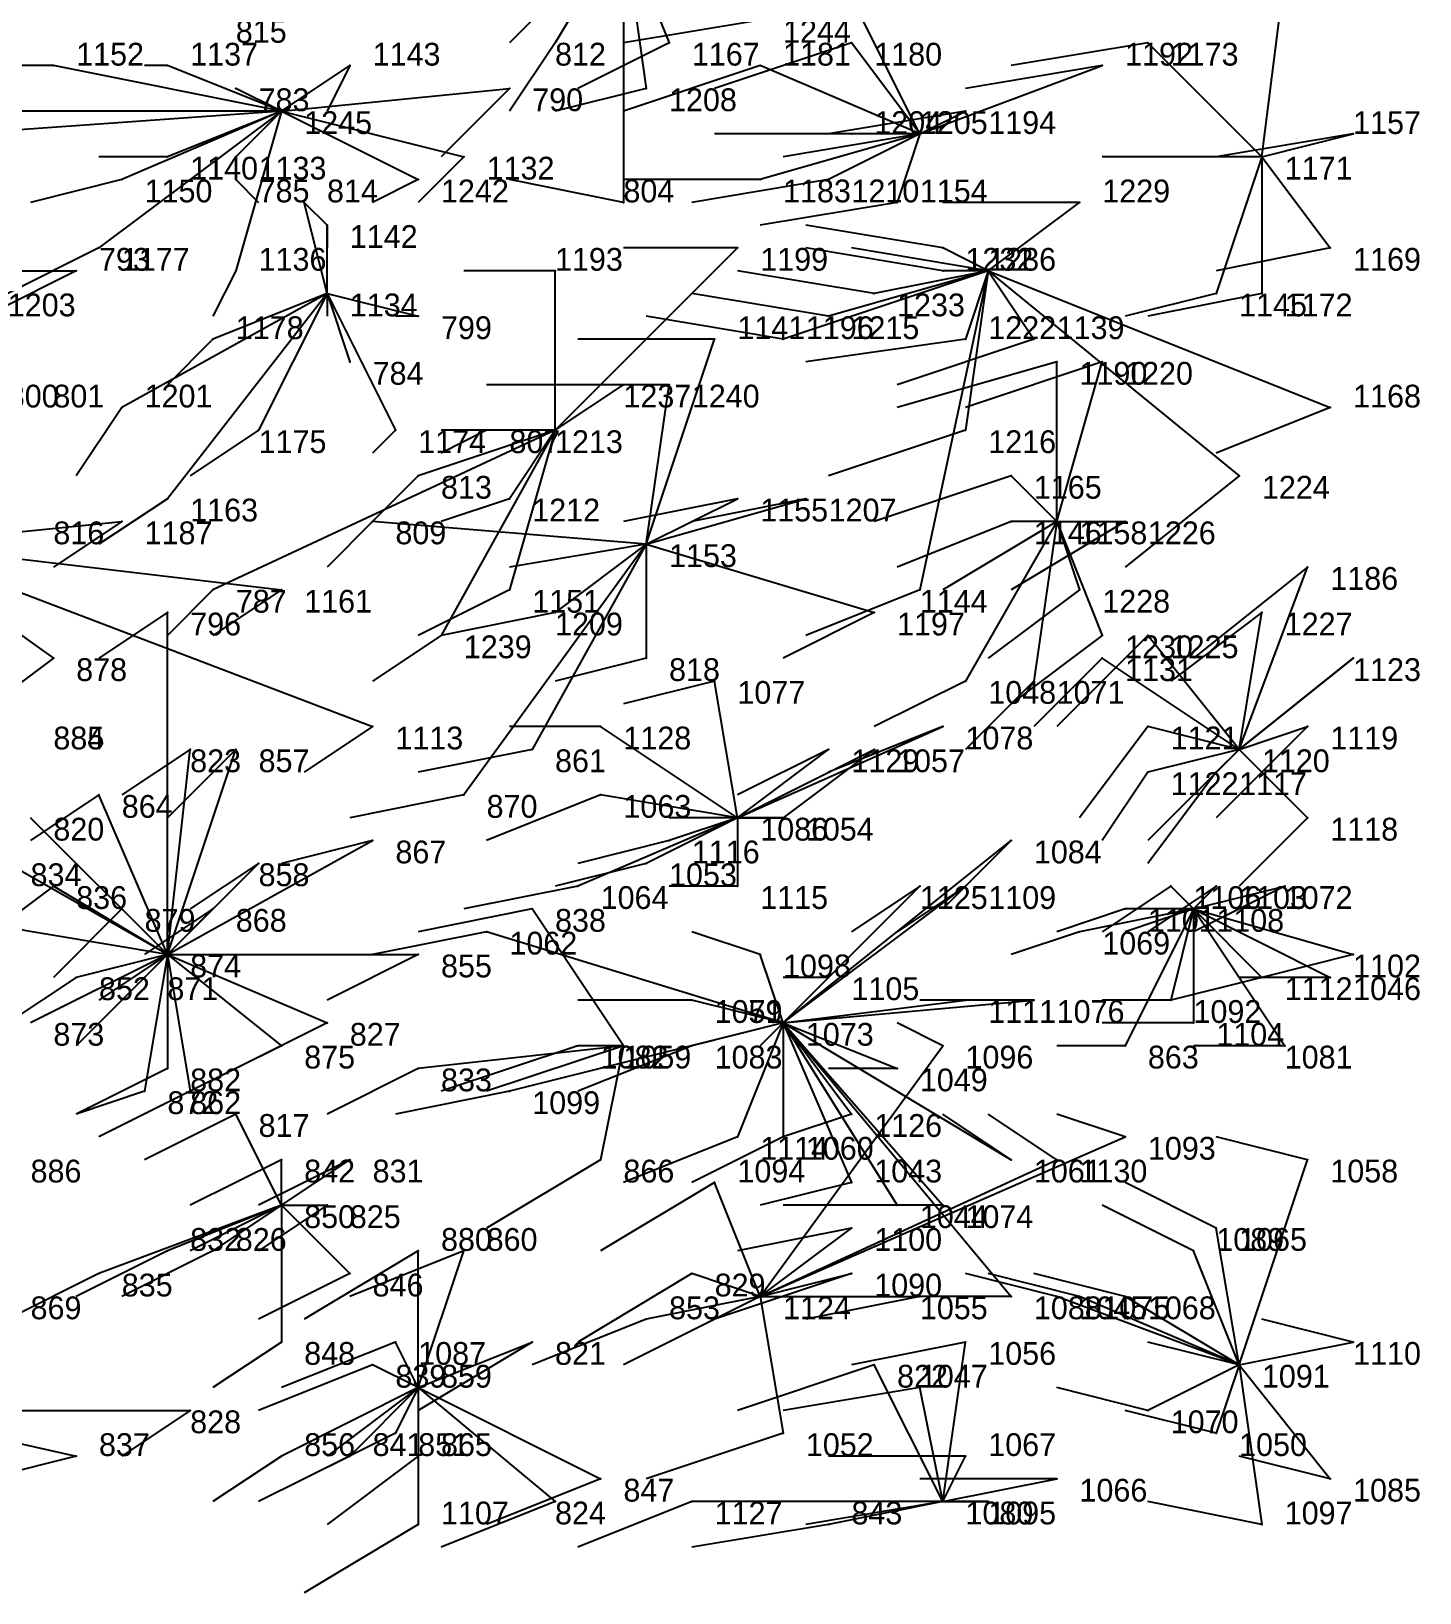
# Model space of a CAD drawing. Extents: x 13.668 to 13.876, y -34.05 to -33.931.
# Drawn here: x 13.815 to 13.8759, y -34.05 to -33.9815 of the extents above; entities that cross this region are included whole.
import ezdxf

# ---------------------------------------------------------------- set-up
doc = ezdxf.new("R2010")
doc.units = 0
for name, color, linetype in [('Facilities', 3, 'CONTINUOUS'), ('Facilities_lines', 3, 'CONTINUOUS'), ('Normals', 1, 'CONTINUOUS'), ('Source_points', 5, 'CONTINUOUS'), ('Text', 3, 'CONTINUOUS')]:
    doc.layers.add(name, color=color, linetype=linetype)

msp = doc.modelspace()

# ---------------------------------------------------------------- linework, layer by layer
at = {"layer": 'Facilities', "color": 3}
for p in [(13.826, -33.985, -1.213), (13.854, -33.986, -1.212), (13.869, -33.987, -1.211), (13.824, -33.988, -1.215), (13.857, -33.992, -1.212), (13.828, -33.993, -1.213), (13.838, -33.999, -1.213), (13.86, -34.003, -1.212), (13.842, -34.004, -1.213), (13.868, -34.013, -1.212), (13.846, -34.016, -1.213), (13.866, -34.02, -1.212), (13.821, -34.022, -1.214), (13.848, -34.025, -1.213), (13.841, -34.026, -1.213), (13.826, -34.033, -1.214), (13.847, -34.037, -1.213), (13.868, -34.04, -1.212), (13.832, -34.041, -1.214), (13.855, -34.046, -1.213)]:
    msp.add_point(p, dxfattribs=at)
at = {"layer": 'Facilities_lines', "color": 3}
for p, q in [((13.841, -33.977, -1.213), (13.838, -33.982, -1.214)), ((13.841, -33.977, -1.213), (13.841, -33.989, -1.214)), ((13.841, -33.977, -1.213), (13.843, -33.982, -1.213)), ((13.841, -33.977, -1.213), (13.842, -33.984, -1.212)), ((13.869, -33.987, -1.211), (13.87, -33.979, -1.211)), ((13.854, -33.986, -1.212), (13.851, -33.98, -1.212)), ((13.854, -33.986, -1.212), (13.851, -33.982, -1.213)), ((13.869, -33.987, -1.211), (13.864, -33.982, -1.211)), ((13.826, -33.985, -1.213), (13.816, -33.983, -1.213)), ((13.826, -33.985, -1.213), (13.821, -33.983, -1.212)), ((13.826, -33.985, -1.213), (13.829, -33.983, -1.213)), ((13.854, -33.986, -1.212), (13.847, -33.983, -1.212)), ((13.854, -33.986, -1.212), (13.862, -33.983, -1.211)), ((13.826, -33.985, -1.213), (13.824, -33.984, -1.214)), ((13.826, -33.985, -1.213), (13.836, -33.984, -1.214)), ((13.826, -33.985, -1.213), (13.8, -33.985, -1.213)), ((13.826, -33.985, -1.213), (13.812, -33.986, -1.213)), ((13.826, -33.985, -1.213), (13.818, -33.991, -1.212)), ((13.826, -33.985, -1.213), (13.819, -33.988, -1.213)), ((13.826, -33.985, -1.213), (13.821, -33.987, -1.213)), ((13.826, -33.985, -1.213), (13.824, -33.987, -1.212)), ((13.826, -33.985, -1.213), (13.824, -33.992, -1.213)), ((13.826, -33.985, -1.213), (13.832, -33.988, -1.213)), ((13.826, -33.985, -1.213), (13.834, -33.987, -1.213)), ((13.854, -33.986, -1.212), (13.856, -33.985, -1.212)), ((13.854, -33.986, -1.212), (13.847, -33.988, -1.213)), ((13.854, -33.986, -1.212), (13.85, -33.988, -1.212)), ((13.854, -33.986, -1.212), (13.851, -33.986, -1.213)), ((13.854, -33.986, -1.212), (13.853, -33.989, -1.213)), ((13.869, -33.987, -1.211), (13.873, -33.986, -1.21)), ((13.869, -33.987, -1.211), (13.867, -33.993, -1.212)), ((13.869, -33.987, -1.211), (13.872, -33.991, -1.211)), ((13.869, -33.987, -1.211), (13.869, -33.993, -1.211)), ((13.828, -33.993, -1.213), (13.827, -33.989, -1.214)), ((13.857, -33.992, -1.212), (13.861, -33.989, -1.212)), ((13.828, -33.993, -1.213), (13.828, -33.99, -1.213)), ((13.838, -33.999, -1.213), (13.846, -33.991, -1.212)), ((13.857, -33.992, -1.212), (13.855, -33.991, -1.213)), ((13.809, -33.992, -1.214), (13.817, -33.992, -1.215)), ((13.838, -33.999, -1.213), (13.838, -33.992, -1.213)), ((13.857, -33.992, -1.212), (13.848, -33.995, -1.212)), ((13.857, -33.992, -1.212), (13.85, -33.994, -1.212)), ((13.857, -33.992, -1.212), (13.852, -33.993, -1.212)), ((13.857, -33.992, -1.212), (13.854, -34.006, -1.212)), ((13.857, -33.992, -1.212), (13.855, -33.992, -1.212)), ((13.857, -33.992, -1.212), (13.856, -33.999, -1.212)), ((13.857, -33.992, -1.212), (13.856, -33.995, -1.212)), ((13.857, -33.992, -1.212), (13.859, -33.995, -1.213)), ((13.857, -33.992, -1.212), (13.872, -33.998, -1.211)), ((13.857, -33.992, -1.212), (13.868, -34.001, -1.211)), ((13.828, -33.993, -1.213), (13.819, -33.998, -1.212)), ((13.828, -33.993, -1.213), (13.821, -34.002, -1.213)), ((13.828, -33.993, -1.213), (13.823, -33.995, -1.213)), ((13.828, -33.993, -1.213), (13.825, -33.999, -1.213)), ((13.828, -33.993, -1.213), (13.829, -33.996, -1.214)), ((13.828, -33.993, -1.213), (13.832, -33.994, -1.214)), ((13.828, -33.993, -1.213), (13.831, -33.999, -1.213)), ((13.842, -34.004, -1.213), (13.845, -33.995, -1.213)), ((13.86, -34.003, -1.212), (13.86, -33.996, -1.212)), ((13.86, -34.003, -1.212), (13.862, -33.996, -1.212)), ((13.838, -33.999, -1.213), (13.841, -33.997, -1.213)), ((13.842, -34.004, -1.213), (13.843, -33.997, -1.213)), ((13.838, -33.999, -1.213), (13.823, -34.006, -1.214)), ((13.838, -33.999, -1.213), (13.832, -34.001, -1.214)), ((13.838, -33.999, -1.213), (13.833, -34.008, -1.213)), ((13.838, -33.999, -1.213), (13.835, -33.999, -1.214)), ((13.838, -33.999, -1.213), (13.836, -34.006, -1.213)), ((13.838, -33.999, -1.213), (13.836, -34.002, -1.213)), ((13.86, -34.003, -1.212), (13.858, -34.001, -1.212)), ((13.842, -34.004, -1.213), (13.846, -34.002, -1.213)), ((13.842, -34.004, -1.213), (13.849, -34.002, -1.212)), ((13.809, -34.004, -1.214), (13.819, -34.003, -1.213)), ((13.842, -34.004, -1.213), (13.83, -34.003, -1.214)), ((13.86, -34.003, -1.212), (13.856, -34.01, -1.213)), ((13.86, -34.003, -1.212), (13.858, -34.003, -1.212)), ((13.86, -34.003, -1.212), (13.859, -34.01, -1.213)), ((13.86, -34.003, -1.212), (13.863, -34.003, -1.211)), ((13.86, -34.003, -1.212), (13.861, -34.006, -1.212)), ((13.86, -34.003, -1.212), (13.862, -34.008, -1.212)), ((13.809, -34.004, -1.214), (13.816, -34.009, -1.214)), ((13.809, -34.004, -1.214), (13.83, -34.012, -1.213)), ((13.809, -34.004, -1.214), (13.826, -34.006, -1.213)), ((13.842, -34.004, -1.213), (13.834, -34.015, -1.214)), ((13.842, -34.004, -1.213), (13.837, -34.013, -1.214)), ((13.842, -34.004, -1.213), (13.838, -34.007, -1.213)), ((13.842, -34.004, -1.213), (13.842, -34.009, -1.214)), ((13.842, -34.004, -1.213), (13.852, -34.007, -1.212)), ((13.868, -34.013, -1.212), (13.871, -34.005, -1.212)), ((13.821, -34.022, -1.214), (13.821, -34.007, -1.214)), ((13.868, -34.013, -1.212), (13.869, -34.007, -1.211)), ((13.868, -34.013, -1.212), (13.864, -34.008, -1.212)), ((13.868, -34.013, -1.212), (13.862, -34.009, -1.212)), ((13.868, -34.013, -1.212), (13.873, -34.009, -1.213)), ((13.846, -34.016, -1.213), (13.845, -34.01, -1.213)), ((13.846, -34.016, -1.213), (13.84, -34.012, -1.213)), ((13.846, -34.016, -1.213), (13.855, -34.012, -1.213)), ((13.868, -34.013, -1.212), (13.864, -34.012, -1.212)), ((13.868, -34.013, -1.212), (13.871, -34.012, -1.212)), ((13.821, -34.022, -1.214), (13.824, -34.013, -1.214)), ((13.821, -34.022, -1.214), (13.822, -34.013, -1.214)), ((13.846, -34.016, -1.213), (13.852, -34.013, -1.213)), ((13.846, -34.016, -1.213), (13.85, -34.013, -1.213)), ((13.868, -34.013, -1.212), (13.864, -34.014, -1.212)), ((13.868, -34.013, -1.212), (13.867, -34.014, -1.212)), ((13.868, -34.013, -1.212), (13.871, -34.016, -1.213)), ((13.821, -34.022, -1.214), (13.818, -34.015, -1.214)), ((13.846, -34.016, -1.213), (13.84, -34.015, -1.213)), ((13.821, -34.022, -1.214), (13.815, -34.016, -1.214)), ((13.846, -34.016, -1.213), (13.839, -34.019, -1.213)), ((13.846, -34.016, -1.213), (13.842, -34.018, -1.213)), ((13.846, -34.016, -1.213), (13.843, -34.017, -1.213)), ((13.846, -34.016, -1.213), (13.848, -34.016, -1.212)), ((13.846, -34.016, -1.213), (13.846, -34.019, -1.213)), ((13.821, -34.022, -1.214), (13.83, -34.017, -1.214)), ((13.848, -34.025, -1.213), (13.858, -34.017, -1.213)), ((13.821, -34.022, -1.214), (13.814, -34.018, -1.214)), ((13.821, -34.022, -1.214), (13.825, -34.018, -1.214)), ((13.821, -34.022, -1.214), (13.816, -34.019, -1.214)), ((13.848, -34.025, -1.213), (13.856, -34.019, -1.213)), ((13.848, -34.025, -1.213), (13.854, -34.019, -1.213)), ((13.866, -34.02, -1.212), (13.865, -34.019, -1.213)), ((13.866, -34.02, -1.212), (13.87, -34.019, -1.212)), ((13.866, -34.02, -1.212), (13.867, -34.019, -1.212)), ((13.821, -34.022, -1.214), (13.809, -34.02, -1.214)), ((13.821, -34.022, -1.214), (13.819, -34.02, -1.214)), ((13.821, -34.022, -1.214), (13.823, -34.02, -1.214)), ((13.841, -34.026, -1.213), (13.837, -34.02, -1.214)), ((13.866, -34.02, -1.212), (13.861, -34.021, -1.213)), ((13.866, -34.02, -1.212), (13.863, -34.02, -1.213)), ((13.866, -34.02, -1.212), (13.863, -34.026, -1.214)), ((13.866, -34.02, -1.212), (13.865, -34.024, -1.211)), ((13.866, -34.02, -1.212), (13.872, -34.023, -1.213)), ((13.866, -34.02, -1.212), (13.873, -34.022, -1.212)), ((13.866, -34.02, -1.212), (13.866, -34.025, -1.213)), ((13.866, -34.02, -1.212), (13.87, -34.026, -1.212)), ((13.866, -34.02, -1.212), (13.869, -34.023, -1.213)), ((13.848, -34.025, -1.213), (13.835, -34.021, -1.213)), ((13.821, -34.022, -1.214), (13.815, -34.025, -1.214)), ((13.821, -34.022, -1.214), (13.817, -34.023, -1.214)), ((13.821, -34.022, -1.214), (13.82, -34.023, -1.214)), ((13.821, -34.022, -1.214), (13.82, -34.028, -1.214)), ((13.821, -34.022, -1.214), (13.828, -34.025, -1.214)), ((13.821, -34.022, -1.214), (13.832, -34.022, -1.214)), ((13.821, -34.022, -1.214), (13.822, -34.028, -1.214)), ((13.821, -34.022, -1.214), (13.826, -34.026, -1.214)), ((13.821, -34.022, -1.214), (13.821, -34.027, -1.214)), ((13.848, -34.025, -1.213), (13.847, -34.022, -1.213)), ((13.848, -34.025, -1.213), (13.85, -34.023, -1.212)), ((13.848, -34.025, -1.213), (13.844, -34.024, -1.213)), ((13.848, -34.025, -1.213), (13.844, -34.024, -1.213)), ((13.848, -34.025, -1.213), (13.859, -34.024, -1.213)), ((13.848, -34.025, -1.213), (13.856, -34.024, -1.213)), ((13.848, -34.025, -1.213), (13.836, -34.028, -1.213)), ((13.848, -34.025, -1.213), (13.844, -34.026, -1.213)), ((13.848, -34.025, -1.213), (13.846, -34.03, -1.213)), ((13.848, -34.025, -1.213), (13.851, -34.032, -1.213)), ((13.848, -34.025, -1.213), (13.853, -34.033, -1.213)), ((13.848, -34.025, -1.213), (13.848, -34.03, -1.213)), ((13.848, -34.025, -1.213), (13.858, -34.031, -1.213)), ((13.848, -34.025, -1.213), (13.853, -34.027, -1.213)), ((13.848, -34.025, -1.213), (13.855, -34.033, -1.213)), ((13.848, -34.025, -1.213), (13.858, -34.037, -1.213)), ((13.848, -34.025, -1.213), (13.851, -34.029, -1.213)), ((13.841, -34.026, -1.213), (13.832, -34.027, -1.215)), ((13.841, -34.026, -1.213), (13.839, -34.026, -1.213)), ((13.841, -34.026, -1.213), (13.84, -34.031, -1.214)), ((13.847, -34.037, -1.213), (13.855, -34.026, -1.212)), ((13.826, -34.033, -1.214), (13.824, -34.029, -1.214)), ((13.847, -34.037, -1.213), (13.863, -34.03, -1.212)), ((13.826, -34.033, -1.214), (13.829, -34.031, -1.214)), ((13.826, -34.033, -1.214), (13.826, -34.031, -1.214)), ((13.847, -34.037, -1.213), (13.86, -34.031, -1.212)), ((13.868, -34.04, -1.212), (13.871, -34.031, -1.213)), ((13.847, -34.037, -1.213), (13.845, -34.032, -1.212)), ((13.826, -34.033, -1.214), (13.818, -34.036, -1.215)), ((13.826, -34.033, -1.214), (13.821, -34.035, -1.215)), ((13.826, -34.033, -1.214), (13.823, -34.035, -1.214)), ((13.826, -34.033, -1.214), (13.828, -34.033, -1.214)), ((13.826, -34.033, -1.214), (13.829, -34.036, -1.214)), ((13.826, -34.033, -1.214), (13.826, -34.039, -1.214)), ((13.847, -34.037, -1.213), (13.851, -34.034, -1.213)), ((13.868, -34.04, -1.212), (13.867, -34.034, -1.212)), ((13.832, -34.041, -1.214), (13.834, -34.035, -1.214)), ((13.832, -34.041, -1.214), (13.832, -34.035, -1.214)), ((13.868, -34.04, -1.212), (13.866, -34.035, -1.212)), ((13.847, -34.037, -1.213), (13.844, -34.036, -1.214)), ((13.847, -34.037, -1.213), (13.851, -34.036, -1.212)), ((13.847, -34.037, -1.213), (13.842, -34.038, -1.214)), ((13.847, -34.037, -1.213), (13.854, -34.037, -1.213)), ((13.847, -34.037, -1.213), (13.848, -34.043, -1.213)), ((13.868, -34.04, -1.212), (13.86, -34.037, -1.213)), ((13.868, -34.04, -1.212), (13.861, -34.037, -1.212)), ((13.868, -34.04, -1.212), (13.863, -34.037, -1.212)), ((13.832, -34.041, -1.214), (13.831, -34.039, -1.213)), ((13.832, -34.041, -1.214), (13.837, -34.039, -1.215)), ((13.855, -34.046, -1.213), (13.856, -34.039, -1.213)), ((13.868, -34.04, -1.212), (13.873, -34.039, -1.212)), ((13.832, -34.041, -1.214), (13.83, -34.04, -1.214)), ((13.855, -34.046, -1.213), (13.852, -34.04, -1.214)), ((13.868, -34.04, -1.212), (13.864, -34.042, -1.212)), ((13.868, -34.04, -1.212), (13.867, -34.043, -1.212)), ((13.868, -34.04, -1.212), (13.872, -34.045, -1.212)), ((13.868, -34.04, -1.212), (13.869, -34.047, -1.212)), ((13.832, -34.041, -1.214), (13.826, -34.044, -1.215)), ((13.832, -34.041, -1.214), (13.829, -34.044, -1.215)), ((13.832, -34.041, -1.214), (13.831, -34.043, -1.214)), ((13.832, -34.041, -1.214), (13.838, -34.046, -1.215)), ((13.832, -34.041, -1.214), (13.84, -34.045, -1.214)), ((13.832, -34.041, -1.214), (13.832, -34.044, -1.214)), ((13.832, -34.041, -1.214), (13.832, -34.047, -1.213)), ((13.855, -34.046, -1.213), (13.854, -34.041, -1.212)), ((13.808, -34.042, -1.215), (13.822, -34.042, -1.214)), ((13.808, -34.042, -1.215), (13.817, -34.044, -1.214)), ((13.855, -34.046, -1.213), (13.856, -34.044, -1.212)), ((13.855, -34.046, -1.213), (13.86, -34.045, -1.212)), ((13.855, -34.046, -1.213), (13.844, -34.046, -1.213)), ((13.855, -34.046, -1.213), (13.85, -34.047, -1.214)), ((13.855, -34.046, -1.213), (13.857, -34.046, -1.213))]:
    msp.add_line(p, q, dxfattribs=at)
at = {"layer": 'Normals', "color": 1}
for p, q in [((13.839, -33.979, -1.212), (13.836, -33.982, -1.112)), ((13.847, -33.981, -1.213), (13.841, -33.982, -1.113)), ((13.838, -33.982, -1.214), (13.836, -33.985, -1.114)), ((13.843, -33.982, -1.213), (13.839, -33.984, -1.113)), ((13.851, -33.982, -1.213), (13.845, -33.984, -1.113)), ((13.864, -33.982, -1.211), (13.858, -33.983, -1.111)), ((13.816, -33.983, -1.213), (13.811, -33.983, -1.113)), ((13.821, -33.983, -1.212), (13.82, -33.983, -1.112)), ((13.829, -33.983, -1.213), (13.828, -33.985, -1.113)), ((13.847, -33.983, -1.212), (13.841, -33.985, -1.112)), ((13.862, -33.983, -1.211), (13.856, -33.984, -1.111)), ((13.824, -33.984, -1.214), (13.824, -33.984, -1.114)), ((13.836, -33.984, -1.214), (13.833, -33.987, -1.114)), ((13.842, -33.984, -1.212), (13.838, -33.985, -1.112)), ((13.826, -33.985, -1.213), (13.826, -33.985, -1.113)), ((13.856, -33.985, -1.212), (13.85, -33.986, -1.112)), ((13.851, -33.986, -1.213), (13.845, -33.986, -1.113)), ((13.854, -33.986, -1.212), (13.848, -33.987, -1.112)), ((13.873, -33.986, -1.21), (13.867, -33.987, -1.11)), ((13.821, -33.987, -1.213), (13.818, -33.987, -1.113)), ((13.824, -33.987, -1.212), (13.824, -33.987, -1.112)), ((13.834, -33.987, -1.213), (13.832, -33.989, -1.113)), ((13.869, -33.987, -1.211), (13.862, -33.987, -1.111)), ((13.819, -33.988, -1.213), (13.815, -33.989, -1.113)), ((13.824, -33.988, -1.215), (13.825, -33.989, -1.115)), ((13.832, -33.988, -1.213), (13.83, -33.989, -1.113)), ((13.841, -33.989, -1.214), (13.836, -33.988, -1.114)), ((13.847, -33.988, -1.213), (13.841, -33.988, -1.113)), ((13.85, -33.988, -1.212), (13.844, -33.989, -1.112)), ((13.827, -33.989, -1.214), (13.828, -33.99, -1.114)), ((13.853, -33.989, -1.213), (13.847, -33.99, -1.113)), ((13.861, -33.989, -1.212), (13.855, -33.989, -1.112)), ((13.828, -33.99, -1.213), (13.828, -33.991, -1.113)), ((13.855, -33.991, -1.213), (13.849, -33.99, -1.113)), ((13.818, -33.991, -1.212), (13.814, -33.993, -1.112)), ((13.846, -33.991, -1.212), (13.841, -33.991, -1.112)), ((13.855, -33.992, -1.212), (13.849, -33.991, -1.112)), ((13.857, -33.992, -1.212), (13.851, -33.991, -1.112)), ((13.872, -33.991, -1.211), (13.867, -33.992, -1.111)), ((13.817, -33.992, -1.215), (13.813, -33.994, -1.115)), ((13.824, -33.992, -1.213), (13.823, -33.994, -1.113)), ((13.838, -33.992, -1.213), (13.834, -33.992, -1.113)), ((13.852, -33.993, -1.212), (13.846, -33.992, -1.112)), ((13.828, -33.993, -1.213), (13.828, -33.994, -1.113)), ((13.85, -33.994, -1.212), (13.844, -33.993, -1.112)), ((13.867, -33.993, -1.212), (13.863, -33.994, -1.112)), ((13.869, -33.993, -1.211), (13.864, -33.994, -1.111)), ((13.832, -33.994, -1.214), (13.831, -33.994, -1.114)), ((13.848, -33.995, -1.212), (13.842, -33.994, -1.112)), ((13.823, -33.995, -1.213), (13.821, -33.997, -1.113)), ((13.845, -33.995, -1.213), (13.839, -33.995, -1.113)), ((13.856, -33.995, -1.212), (13.849, -33.996, -1.112)), ((13.859, -33.995, -1.213), (13.853, -33.997, -1.113)), ((13.829, -33.996, -1.214), (13.829, -33.996, -1.114)), ((13.86, -33.996, -1.212), (13.853, -33.998, -1.112)), ((13.862, -33.996, -1.212), (13.856, -33.998, -1.112)), ((13.841, -33.997, -1.213), (13.835, -33.997, -1.113)), ((13.843, -33.997, -1.213), (13.837, -33.997, -1.113)), ((13.819, -33.998, -1.212), (13.817, -34.001, -1.112)), ((13.872, -33.998, -1.211), (13.867, -34, -1.111)), ((13.825, -33.999, -1.213), (13.822, -34.001, -1.113)), ((13.831, -33.999, -1.213), (13.83, -34, -1.113)), ((13.835, -33.999, -1.214), (13.833, -34, -1.114)), ((13.838, -33.999, -1.213), (13.833, -33.999, -1.113)), ((13.856, -33.999, -1.212), (13.85, -34.001, -1.112)), ((13.832, -34.001, -1.214), (13.83, -34.003, -1.114)), ((13.858, -34.001, -1.212), (13.852, -34.003, -1.112)), ((13.868, -34.001, -1.211), (13.863, -34.005, -1.111)), ((13.821, -34.002, -1.213), (13.818, -34.004, -1.113)), ((13.836, -34.002, -1.213), (13.833, -34.003, -1.113)), ((13.846, -34.002, -1.213), (13.841, -34.003, -1.113)), ((13.849, -34.002, -1.212), (13.844, -34.003, -1.112)), ((13.819, -34.003, -1.213), (13.816, -34.005, -1.113)), ((13.83, -34.003, -1.214), (13.828, -34.005, -1.114)), ((13.858, -34.003, -1.212), (13.853, -34.005, -1.112)), ((13.86, -34.003, -1.212), (13.855, -34.006, -1.112)), ((13.863, -34.003, -1.211), (13.858, -34.006, -1.111)), ((13.842, -34.004, -1.213), (13.836, -34.005, -1.113)), ((13.871, -34.005, -1.212), (13.866, -34.009, -1.112)), ((13.823, -34.006, -1.214), (13.821, -34.008, -1.114)), ((13.826, -34.006, -1.213), (13.823, -34.008, -1.113)), ((13.836, -34.006, -1.213), (13.832, -34.008, -1.113)), ((13.854, -34.006, -1.212), (13.849, -34.008, -1.112)), ((13.861, -34.006, -1.212), (13.857, -34.009, -1.112)), ((13.821, -34.007, -1.214), (13.818, -34.009, -1.114)), ((13.838, -34.007, -1.213), (13.833, -34.008, -1.113)), ((13.852, -34.007, -1.212), (13.848, -34.009, -1.112)), ((13.869, -34.007, -1.211), (13.865, -34.01, -1.111)), ((13.833, -34.008, -1.213), (13.83, -34.01, -1.113)), ((13.862, -34.008, -1.212), (13.858, -34.011, -1.112)), ((13.864, -34.008, -1.212), (13.86, -34.012, -1.112)), ((13.816, -34.009, -1.214), (13.812, -34.012, -1.114)), ((13.842, -34.009, -1.214), (13.838, -34.01, -1.114)), ((13.862, -34.009, -1.212), (13.859, -34.012, -1.112)), ((13.873, -34.009, -1.213), (13.868, -34.013, -1.113)), ((13.845, -34.01, -1.213), (13.841, -34.011, -1.113)), ((13.856, -34.01, -1.213), (13.852, -34.012, -1.113)), ((13.859, -34.01, -1.213), (13.856, -34.013, -1.113)), ((13.83, -34.012, -1.213), (13.827, -34.014, -1.113)), ((13.84, -34.012, -1.213), (13.836, -34.012, -1.113)), ((13.855, -34.012, -1.213), (13.85, -34.014, -1.113)), ((13.864, -34.012, -1.212), (13.861, -34.016, -1.112)), ((13.871, -34.012, -1.212), (13.867, -34.016, -1.112)), ((13.822, -34.013, -1.214), (13.819, -34.015, -1.114)), ((13.824, -34.013, -1.214), (13.821, -34.016, -1.114)), ((13.837, -34.013, -1.214), (13.832, -34.014, -1.114)), ((13.85, -34.013, -1.213), (13.846, -34.015, -1.113)), ((13.852, -34.013, -1.213), (13.848, -34.016, -1.113)), ((13.868, -34.013, -1.212), (13.864, -34.017, -1.112)), ((13.864, -34.014, -1.212), (13.862, -34.017, -1.112)), ((13.867, -34.014, -1.212), (13.864, -34.018, -1.112)), ((13.818, -34.015, -1.214), (13.815, -34.017, -1.114)), ((13.834, -34.015, -1.214), (13.829, -34.016, -1.114)), ((13.84, -34.015, -1.213), (13.835, -34.017, -1.113)), ((13.846, -34.016, -1.213), (13.843, -34.016, -1.113)), ((13.848, -34.016, -1.212), (13.845, -34.016, -1.112)), ((13.871, -34.016, -1.213), (13.868, -34.019, -1.113)), ((13.83, -34.017, -1.214), (13.826, -34.018, -1.114)), ((13.843, -34.017, -1.213), (13.839, -34.018, -1.113)), ((13.858, -34.017, -1.213), (13.855, -34.02, -1.113)), ((13.825, -34.018, -1.214), (13.822, -34.02, -1.114)), ((13.842, -34.018, -1.213), (13.838, -34.019, -1.113)), ((13.816, -34.019, -1.214), (13.812, -34.022, -1.114)), ((13.839, -34.019, -1.213), (13.834, -34.02, -1.113)), ((13.846, -34.019, -1.213), (13.843, -34.019, -1.113)), ((13.854, -34.019, -1.213), (13.851, -34.021, -1.113)), ((13.856, -34.019, -1.213), (13.853, -34.021, -1.113)), ((13.865, -34.019, -1.213), (13.862, -34.021, -1.113)), ((13.867, -34.019, -1.212), (13.864, -34.021, -1.112)), ((13.87, -34.019, -1.212), (13.866, -34.021, -1.112)), ((13.819, -34.02, -1.214), (13.816, -34.023, -1.114)), ((13.823, -34.02, -1.214), (13.82, -34.022, -1.114)), ((13.837, -34.02, -1.214), (13.832, -34.021, -1.114)), ((13.863, -34.02, -1.213), (13.86, -34.021, -1.113)), ((13.866, -34.02, -1.212), (13.863, -34.021, -1.112)), ((13.835, -34.021, -1.213), (13.83, -34.022, -1.113)), ((13.847, -34.022, -1.213), (13.844, -34.021, -1.113)), ((13.861, -34.021, -1.213), (13.858, -34.022, -1.113)), ((13.821, -34.022, -1.214), (13.818, -34.024, -1.114)), ((13.832, -34.022, -1.214), (13.828, -34.024, -1.114)), ((13.873, -34.022, -1.212), (13.869, -34.023, -1.112)), ((13.817, -34.023, -1.214), (13.814, -34.025, -1.114)), ((13.82, -34.023, -1.214), (13.817, -34.026, -1.114)), ((13.85, -34.023, -1.212), (13.848, -34.023, -1.112)), ((13.869, -34.023, -1.213), (13.865, -34.024, -1.113)), ((13.872, -34.023, -1.213), (13.868, -34.023, -1.113)), ((13.844, -34.024, -1.213), (13.839, -34.024, -1.113)), ((13.844, -34.024, -1.213), (13.839, -34.024, -1.113)), ((13.856, -34.024, -1.213), (13.854, -34.024, -1.113)), ((13.859, -34.024, -1.213), (13.856, -34.024, -1.113)), ((13.865, -34.024, -1.211), (13.862, -34.024, -1.111)), ((13.828, -34.025, -1.214), (13.824, -34.027, -1.114)), ((13.848, -34.025, -1.213), (13.847, -34.026, -1.113)), ((13.855, -34.026, -1.212), (13.853, -34.025, -1.112)), ((13.866, -34.025, -1.213), (13.862, -34.025, -1.113)), ((13.826, -34.026, -1.214), (13.822, -34.028, -1.114)), ((13.839, -34.026, -1.213), (13.833, -34.028, -1.113)), ((13.841, -34.026, -1.213), (13.835, -34.028, -1.113)), ((13.844, -34.026, -1.213), (13.839, -34.028, -1.113)), ((13.863, -34.026, -1.214), (13.86, -34.026, -1.114)), ((13.87, -34.026, -1.212), (13.866, -34.026, -1.112)), ((13.821, -34.027, -1.214), (13.817, -34.029, -1.114)), ((13.832, -34.027, -1.215), (13.828, -34.029, -1.115)), ((13.853, -34.027, -1.213), (13.85, -34.027, -1.113)), ((13.82, -34.028, -1.214), (13.817, -34.029, -1.114)), ((13.822, -34.028, -1.214), (13.818, -34.03, -1.114)), ((13.836, -34.028, -1.213), (13.831, -34.029, -1.113)), ((13.824, -34.029, -1.214), (13.82, -34.031, -1.114)), ((13.851, -34.029, -1.213), (13.848, -34.03, -1.113)), ((13.858, -34.031, -1.213), (13.855, -34.029, -1.113)), ((13.86, -34.031, -1.212), (13.857, -34.029, -1.112)), ((13.863, -34.03, -1.212), (13.86, -34.029, -1.112)), ((13.846, -34.03, -1.213), (13.841, -34.032, -1.113)), ((13.848, -34.03, -1.213), (13.844, -34.032, -1.113)), ((13.871, -34.031, -1.213), (13.867, -34.03, -1.113)), ((13.826, -34.031, -1.214), (13.822, -34.033, -1.114)), ((13.829, -34.031, -1.214), (13.825, -34.033, -1.114)), ((13.84, -34.031, -1.214), (13.835, -34.034, -1.114)), ((13.845, -34.032, -1.212), (13.84, -34.035, -1.112)), ((13.851, -34.032, -1.213), (13.847, -34.033, -1.113)), ((13.867, -34.034, -1.212), (13.863, -34.032, -1.112)), ((13.826, -34.033, -1.214), (13.822, -34.035, -1.114)), ((13.828, -34.033, -1.214), (13.825, -34.035, -1.114)), ((13.853, -34.033, -1.213), (13.848, -34.033, -1.113)), ((13.855, -34.033, -1.213), (13.85, -34.033, -1.113)), ((13.866, -34.035, -1.212), (13.862, -34.033, -1.112)), ((13.851, -34.034, -1.213), (13.846, -34.035, -1.113)), ((13.821, -34.035, -1.215), (13.817, -34.037, -1.115)), ((13.823, -34.035, -1.214), (13.819, -34.037, -1.114)), ((13.832, -34.035, -1.214), (13.827, -34.038, -1.114)), ((13.834, -34.035, -1.214), (13.829, -34.037, -1.114)), ((13.818, -34.036, -1.215), (13.814, -34.038, -1.115)), ((13.829, -34.036, -1.214), (13.825, -34.038, -1.114)), ((13.844, -34.036, -1.214), (13.839, -34.039, -1.114)), ((13.851, -34.036, -1.212), (13.845, -34.038, -1.112)), ((13.86, -34.037, -1.213), (13.856, -34.036, -1.113)), ((13.861, -34.037, -1.212), (13.857, -34.036, -1.112)), ((13.863, -34.037, -1.212), (13.859, -34.036, -1.112)), ((13.847, -34.037, -1.213), (13.841, -34.04, -1.113)), ((13.854, -34.037, -1.213), (13.849, -34.038, -1.113)), ((13.858, -34.037, -1.213), (13.854, -34.037, -1.113)), ((13.842, -34.038, -1.214), (13.837, -34.04, -1.114)), ((13.873, -34.039, -1.212), (13.869, -34.038, -1.112)), ((13.826, -34.039, -1.214), (13.823, -34.041, -1.114)), ((13.831, -34.039, -1.213), (13.826, -34.041, -1.113)), ((13.837, -34.039, -1.215), (13.832, -34.042, -1.115)), ((13.856, -34.039, -1.213), (13.851, -34.04, -1.113)), ((13.868, -34.04, -1.212), (13.864, -34.039, -1.112)), ((13.83, -34.04, -1.214), (13.825, -34.042, -1.114)), ((13.852, -34.04, -1.214), (13.846, -34.042, -1.114)), ((13.832, -34.041, -1.214), (13.828, -34.044, -1.114)), ((13.854, -34.041, -1.212), (13.848, -34.042, -1.112)), ((13.864, -34.042, -1.212), (13.86, -34.041, -1.112)), ((13.822, -34.042, -1.214), (13.819, -34.044, -1.114)), ((13.867, -34.043, -1.212), (13.863, -34.042, -1.112)), ((13.831, -34.043, -1.214), (13.827, -34.045, -1.114)), ((13.848, -34.043, -1.213), (13.842, -34.045, -1.113)), ((13.817, -34.044, -1.214), (13.813, -34.045, -1.114)), ((13.826, -34.044, -1.215), (13.823, -34.046, -1.115)), ((13.829, -34.044, -1.215), (13.825, -34.046, -1.115)), ((13.832, -34.044, -1.214), (13.828, -34.047, -1.114)), ((13.856, -34.044, -1.212), (13.85, -34.044, -1.112)), ((13.872, -34.045, -1.212), (13.868, -34.044, -1.112)), ((13.84, -34.045, -1.214), (13.835, -34.047, -1.114)), ((13.86, -34.045, -1.212), (13.854, -34.045, -1.112)), ((13.838, -34.046, -1.215), (13.833, -34.048, -1.115)), ((13.844, -34.046, -1.213), (13.839, -34.048, -1.113)), ((13.855, -34.046, -1.213), (13.849, -34.047, -1.113)), ((13.857, -34.046, -1.213), (13.851, -34.046, -1.113)), ((13.869, -34.047, -1.212), (13.864, -34.046, -1.112)), ((13.832, -34.047, -1.213), (13.827, -34.05, -1.113)), ((13.85, -34.047, -1.214), (13.844, -34.048, -1.114))]:
    msp.add_line(p, q, dxfattribs=at)
at = {"layer": 'Source_points', "color": 5}
for p in [(13.838, -33.982, -1.214), (13.843, -33.982, -1.213), (13.851, -33.982, -1.213), (13.864, -33.982, -1.211), (13.816, -33.983, -1.213), (13.821, -33.983, -1.212), (13.829, -33.983, -1.213), (13.847, -33.983, -1.212), (13.862, -33.983, -1.211), (13.824, -33.984, -1.214), (13.836, -33.984, -1.214), (13.842, -33.984, -1.212), (13.856, -33.985, -1.212), (13.851, -33.986, -1.213), (13.873, -33.986, -1.21), (13.821, -33.987, -1.213), (13.824, -33.987, -1.212), (13.834, -33.987, -1.213), (13.819, -33.988, -1.213), (13.832, -33.988, -1.213), (13.847, -33.988, -1.213), (13.85, -33.988, -1.212), (13.827, -33.989, -1.214), (13.841, -33.989, -1.214), (13.853, -33.989, -1.213), (13.861, -33.989, -1.212), (13.828, -33.99, -1.213), (13.818, -33.991, -1.212), (13.846, -33.991, -1.212), (13.855, -33.991, -1.213), (13.872, -33.991, -1.211), (13.817, -33.992, -1.215), (13.824, -33.992, -1.213), (13.838, -33.992, -1.213), (13.855, -33.992, -1.212), (13.852, -33.993, -1.212), (13.867, -33.993, -1.212), (13.869, -33.993, -1.211), (13.832, -33.994, -1.214), (13.85, -33.994, -1.212), (13.823, -33.995, -1.213), (13.845, -33.995, -1.213), (13.848, -33.995, -1.212), (13.856, -33.995, -1.212), (13.859, -33.995, -1.213), (13.829, -33.996, -1.214), (13.86, -33.996, -1.212), (13.862, -33.996, -1.212), (13.841, -33.997, -1.213), (13.843, -33.997, -1.213), (13.819, -33.998, -1.212), (13.872, -33.998, -1.211), (13.825, -33.999, -1.213), (13.831, -33.999, -1.213), (13.835, -33.999, -1.214), (13.856, -33.999, -1.212), (13.832, -34.001, -1.214), (13.858, -34.001, -1.212), (13.868, -34.001, -1.211), (13.821, -34.002, -1.213), (13.836, -34.002, -1.213), (13.846, -34.002, -1.213), (13.849, -34.002, -1.212), (13.819, -34.003, -1.213), (13.83, -34.003, -1.214), (13.858, -34.003, -1.212), (13.863, -34.003, -1.211), (13.871, -34.005, -1.212), (13.823, -34.006, -1.214), (13.826, -34.006, -1.213), (13.836, -34.006, -1.213), (13.854, -34.006, -1.212), (13.861, -34.006, -1.212), (13.821, -34.007, -1.214), (13.838, -34.007, -1.213), (13.852, -34.007, -1.212), (13.869, -34.007, -1.211), (13.833, -34.008, -1.213), (13.862, -34.008, -1.212), (13.864, -34.008, -1.212), (13.816, -34.009, -1.214), (13.842, -34.009, -1.214), (13.862, -34.009, -1.212), (13.873, -34.009, -1.213), (13.845, -34.01, -1.213), (13.856, -34.01, -1.213), (13.859, -34.01, -1.213), (13.83, -34.012, -1.213), (13.84, -34.012, -1.213), (13.855, -34.012, -1.213), (13.864, -34.012, -1.212), (13.871, -34.012, -1.212), (13.822, -34.013, -1.214), (13.824, -34.013, -1.214), (13.837, -34.013, -1.214), (13.85, -34.013, -1.213), (13.852, -34.013, -1.213), (13.864, -34.014, -1.212), (13.867, -34.014, -1.212), (13.818, -34.015, -1.214), (13.834, -34.015, -1.214), (13.84, -34.015, -1.213), (13.848, -34.016, -1.212), (13.871, -34.016, -1.213), (13.83, -34.017, -1.214), (13.843, -34.017, -1.213), (13.858, -34.017, -1.213), (13.825, -34.018, -1.214), (13.842, -34.018, -1.213), (13.816, -34.019, -1.214), (13.839, -34.019, -1.213), (13.846, -34.019, -1.213), (13.854, -34.019, -1.213), (13.856, -34.019, -1.213), (13.865, -34.019, -1.213), (13.867, -34.019, -1.212), (13.87, -34.019, -1.212), (13.819, -34.02, -1.214), (13.823, -34.02, -1.214), (13.837, -34.02, -1.214), (13.863, -34.02, -1.213), (13.835, -34.021, -1.213), (13.861, -34.021, -1.213), (13.832, -34.022, -1.214), (13.847, -34.022, -1.213), (13.873, -34.022, -1.212), (13.817, -34.023, -1.214), (13.82, -34.023, -1.214), (13.85, -34.023, -1.212), (13.869, -34.023, -1.213), (13.872, -34.023, -1.213), (13.844, -34.024, -1.213), (13.844, -34.024, -1.213), (13.856, -34.024, -1.213), (13.859, -34.024, -1.213), (13.865, -34.024, -1.211), (13.828, -34.025, -1.214), (13.866, -34.025, -1.213), (13.826, -34.026, -1.214), (13.839, -34.026, -1.213), (13.844, -34.026, -1.213), (13.855, -34.026, -1.212), (13.863, -34.026, -1.214), (13.87, -34.026, -1.212), (13.821, -34.027, -1.214), (13.832, -34.027, -1.215), (13.853, -34.027, -1.213), (13.82, -34.028, -1.214), (13.822, -34.028, -1.214), (13.836, -34.028, -1.213), (13.824, -34.029, -1.214), (13.851, -34.029, -1.213), (13.846, -34.03, -1.213), (13.848, -34.03, -1.213), (13.863, -34.03, -1.212), (13.826, -34.031, -1.214), (13.829, -34.031, -1.214), (13.84, -34.031, -1.214), (13.858, -34.031, -1.213), (13.86, -34.031, -1.212), (13.871, -34.031, -1.213), (13.845, -34.032, -1.212), (13.851, -34.032, -1.213), (13.828, -34.033, -1.214), (13.853, -34.033, -1.213), (13.855, -34.033, -1.213), (13.851, -34.034, -1.213), (13.867, -34.034, -1.212), (13.821, -34.035, -1.215), (13.823, -34.035, -1.214), (13.832, -34.035, -1.214), (13.834, -34.035, -1.214), (13.866, -34.035, -1.212), (13.818, -34.036, -1.215), (13.829, -34.036, -1.214), (13.844, -34.036, -1.214), (13.851, -34.036, -1.212), (13.854, -34.037, -1.213), (13.858, -34.037, -1.213), (13.86, -34.037, -1.213), (13.861, -34.037, -1.212), (13.863, -34.037, -1.212), (13.842, -34.038, -1.214), (13.826, -34.039, -1.214), (13.831, -34.039, -1.213), (13.837, -34.039, -1.215), (13.856, -34.039, -1.213), (13.873, -34.039, -1.212), (13.83, -34.04, -1.214), (13.852, -34.04, -1.214), (13.854, -34.041, -1.212), (13.822, -34.042, -1.214), (13.864, -34.042, -1.212), (13.831, -34.043, -1.214), (13.848, -34.043, -1.213), (13.867, -34.043, -1.212), (13.817, -34.044, -1.214), (13.826, -34.044, -1.215), (13.829, -34.044, -1.215), (13.832, -34.044, -1.214), (13.856, -34.044, -1.212), (13.84, -34.045, -1.214), (13.86, -34.045, -1.212), (13.872, -34.045, -1.212), (13.838, -34.046, -1.215), (13.844, -34.046, -1.213), (13.857, -34.046, -1.213), (13.832, -34.047, -1.213), (13.85, -34.047, -1.214), (13.869, -34.047, -1.212)]:
    msp.add_point(p, dxfattribs=at)

# ---------------------------------------------------------------- texts
at = {"layer": 'Text', "color": 3}
for s, p in [('815', (13.824, -33.982, -1.214)), ('1244', (13.848, -33.982, -1.213)), ('1152', (13.817, -33.983, -1.213)), ('1137', (13.822, -33.983, -1.212)), ('1143', (13.83, -33.983, -1.213)), ('812', (13.838, -33.983, -1.214)), ('1167', (13.844, -33.983, -1.213)), ('1181', (13.848, -33.983, -1.212)), ('1180', (13.852, -33.983, -1.213)), ('1192', (13.863, -33.983, -1.211)), ('1173', (13.865, -33.983, -1.211)), ('783', (13.825, -33.985, -1.214)), ('790', (13.837, -33.985, -1.214)), ('1208', (13.843, -33.985, -1.212)), ('1245', (13.827, -33.986, -1.213)), ('1204', (13.852, -33.986, -1.213)), ('1205', (13.854, -33.986, -1.212)), ('1194', (13.857, -33.986, -1.212)), ('1157', (13.873, -33.986, -1.21)), ('1140', (13.822, -33.988, -1.213)), ('1133', (13.825, -33.988, -1.212)), ('1132', (13.835, -33.988, -1.213)), ('1171', (13.87, -33.988, -1.211)), ('1150', (13.82, -33.989, -1.213)), ('785', (13.825, -33.989, -1.215)), ('814', (13.828, -33.989, -1.214)), ('1242', (13.833, -33.989, -1.213)), ('804', (13.841, -33.989, -1.214)), ('1183', (13.848, -33.989, -1.213)), ('1210', (13.851, -33.989, -1.212)), ('1154', (13.854, -33.989, -1.213)), ('1229', (13.862, -33.989, -1.212)), ('1142', (13.829, -33.991, -1.213)), ('793', (13.818, -33.992, -1.215)), ('1177', (13.819, -33.992, -1.212)), ('1136', (13.825, -33.992, -1.213)), ('1193', (13.838, -33.992, -1.213)), ('1199', (13.847, -33.992, -1.212)), ('1231', (13.856, -33.992, -1.213)), ('1232', (13.856, -33.992, -1.212)), ('1236', (13.857, -33.992, -1.212)), ('1169', (13.873, -33.992, -1.211)), ('1203', (13.814, -33.994, -1.213)), ('1134', (13.829, -33.994, -1.213)), ('1233', (13.853, -33.994, -1.212)), ('1145', (13.868, -33.994, -1.212)), ('1172', (13.87, -33.994, -1.211)), ('1178', (13.824, -33.995, -1.213)), ('799', (13.833, -33.995, -1.214)), ('1141', (13.846, -33.995, -1.213)), ('1196', (13.849, -33.995, -1.212)), ('1215', (13.851, -33.995, -1.212)), ('1222', (13.857, -33.995, -1.212)), ('1139', (13.86, -33.995, -1.213)), ('784', (13.83, -33.997, -1.214)), ('1190', (13.861, -33.997, -1.212)), ('1220', (13.863, -33.997, -1.212)), ('800', (13.814, -33.998, -1.214)), ('801', (13.816, -33.998, -1.214)), ('1201', (13.82, -33.998, -1.212)), ('1237', (13.841, -33.998, -1.213)), ('1240', (13.844, -33.998, -1.213)), ('1168', (13.873, -33.998, -1.211)), ('1175', (13.825, -34, -1.213)), ('1174', (13.832, -34, -1.213)), ('807', (13.836, -34, -1.214)), ('1213', (13.838, -34, -1.213)), ('1216', (13.857, -34, -1.212)), ('813', (13.833, -34.002, -1.214)), ('1165', (13.859, -34.002, -1.212)), ('1224', (13.869, -34.002, -1.211)), ('1163', (13.822, -34.003, -1.213)), ('1212', (13.837, -34.003, -1.213)), ('1155', (13.847, -34.003, -1.213)), ('1207', (13.85, -34.003, -1.212)), ('816', (13.816, -34.004, -1.214)), ('1187', (13.82, -34.004, -1.213)), ('809', (13.831, -34.004, -1.214)), ('1146', (13.859, -34.004, -1.212)), ('1158', (13.861, -34.004, -1.212)), ('1226', (13.864, -34.004, -1.211)), ('1153', (13.843, -34.005, -1.213)), ('1186', (13.872, -34.006, -1.212)), ('787', (13.824, -34.007, -1.214)), ('1161', (13.827, -34.007, -1.213)), ('1151', (13.837, -34.007, -1.213)), ('1144', (13.854, -34.007, -1.212)), ('1228', (13.862, -34.007, -1.212)), ('796', (13.822, -34.008, -1.214)), ('1209', (13.838, -34.008, -1.213)), ('1197', (13.853, -34.008, -1.212)), ('1227', (13.87, -34.008, -1.211)), ('1239', (13.834, -34.009, -1.213)), ('1230', (13.863, -34.009, -1.212)), ('1225', (13.865, -34.009, -1.212)), ('878', (13.817, -34.01, -1.214)), ('818', (13.843, -34.01, -1.214)), ('1131', (13.863, -34.01, -1.212)), ('1123', (13.873, -34.01, -1.213)), ('1077', (13.846, -34.011, -1.213)), ('1048', (13.857, -34.011, -1.213)), ('1071', (13.86, -34.011, -1.213)), ('884', (13.816, -34.013, -1.214)), ('885', (13.816, -34.013, -1.214)), ('1113', (13.831, -34.013, -1.213)), ('1128', (13.841, -34.013, -1.213)), ('1078', (13.856, -34.013, -1.213)), ('1121', (13.865, -34.013, -1.212)), ('1119', (13.872, -34.013, -1.212)), ('823', (13.822, -34.014, -1.214)), ('857', (13.825, -34.014, -1.214)), ('861', (13.838, -34.014, -1.214)), ('1129', (13.851, -34.014, -1.213)), ('1057', (13.853, -34.014, -1.213)), ('1120', (13.869, -34.014, -1.212)), ('1122', (13.865, -34.015, -1.212)), ('1117', (13.868, -34.015, -1.212)), ('864', (13.819, -34.016, -1.214)), ('870', (13.835, -34.016, -1.214)), ('1063', (13.841, -34.016, -1.213)), ('820', (13.816, -34.017, -1.214)), ('1086', (13.847, -34.017, -1.213)), ('1054', (13.849, -34.017, -1.212)), ('1118', (13.872, -34.017, -1.213)), ('867', (13.831, -34.018, -1.214)), ('1116', (13.844, -34.018, -1.213)), ('1084', (13.859, -34.018, -1.213)), ('834', (13.815, -34.019, -1.214)), ('858', (13.825, -34.019, -1.214)), ('1053', (13.843, -34.019, -1.213)), ('836', (13.817, -34.02, -1.214)), ('1064', (13.84, -34.02, -1.213)), ('1115', (13.847, -34.02, -1.213)), ('1125', (13.854, -34.02, -1.213)), ('1109', (13.857, -34.02, -1.213)), ('1106', (13.866, -34.02, -1.213)), ('1103', (13.868, -34.02, -1.212)), ('1072', (13.87, -34.02, -1.212)), ('879', (13.82, -34.021, -1.214)), ('868', (13.824, -34.021, -1.214)), ('838', (13.838, -34.021, -1.214)), ('1101', (13.864, -34.021, -1.213)), ('1108', (13.867, -34.021, -1.212)), ('1062', (13.836, -34.022, -1.213)), ('1069', (13.862, -34.022, -1.213)), ('874', (13.822, -34.023, -1.214)), ('855', (13.833, -34.023, -1.214)), ('1098', (13.848, -34.023, -1.213)), ('1102', (13.873, -34.023, -1.212)), ('852', (13.818, -34.024, -1.214)), ('871', (13.821, -34.024, -1.214)), ('1105', (13.851, -34.024, -1.212)), ('1112', (13.87, -34.024, -1.213)), ('1046', (13.873, -34.024, -1.213)), ('1051', (13.845, -34.025, -1.213)), ('1079', (13.845, -34.025, -1.213)), ('1111', (13.857, -34.025, -1.213)), ('1076', (13.86, -34.025, -1.213)), ('1092', (13.866, -34.025, -1.211)), ('873', (13.816, -34.026, -1.214)), ('827', (13.829, -34.026, -1.214)), ('1073', (13.849, -34.026, -1.213)), ('1104', (13.867, -34.026, -1.213)), ('875', (13.827, -34.027, -1.214)), ('1082', (13.84, -34.027, -1.213)), ('1059', (13.841, -34.027, -1.213)), ('1083', (13.845, -34.027, -1.213)), ('1096', (13.856, -34.027, -1.212)), ('863', (13.864, -34.027, -1.214)), ('1081', (13.87, -34.027, -1.212)), ('882', (13.822, -34.028, -1.214)), ('833', (13.833, -34.028, -1.215)), ('1049', (13.854, -34.028, -1.213)), ('872', (13.821, -34.029, -1.214)), ('862', (13.822, -34.029, -1.214)), ('1099', (13.837, -34.029, -1.213)), ('817', (13.825, -34.03, -1.214)), ('1126', (13.852, -34.03, -1.213)), ('1114', (13.847, -34.031, -1.213)), ('1060', (13.849, -34.031, -1.213)), ('1093', (13.864, -34.031, -1.212)), ('886', (13.815, -34.032, -1.215)), ('842', (13.827, -34.032, -1.214)), ('831', (13.83, -34.032, -1.214)), ('866', (13.841, -34.032, -1.214)), ('1094', (13.846, -34.032, -1.212)), ('1043', (13.852, -34.032, -1.213)), ('1061', (13.859, -34.032, -1.213)), ('1130', (13.861, -34.032, -1.212)), ('1058', (13.872, -34.032, -1.213)), ('850', (13.827, -34.034, -1.214)), ('825', (13.829, -34.034, -1.214)), ('1044', (13.854, -34.034, -1.213)), ('1074', (13.856, -34.034, -1.213)), ('832', (13.822, -34.035, -1.215)), ('826', (13.824, -34.035, -1.214)), ('880', (13.833, -34.035, -1.214)), ('860', (13.835, -34.035, -1.214)), ('1100', (13.852, -34.035, -1.213)), ('1089', (13.867, -34.035, -1.212)), ('1065', (13.868, -34.035, -1.212)), ('835', (13.819, -34.037, -1.215)), ('846', (13.83, -34.037, -1.214)), ('829', (13.845, -34.037, -1.214)), ('1090', (13.852, -34.037, -1.212)), ('869', (13.815, -34.038, -1.215)), ('853', (13.843, -34.038, -1.214)), ('1124', (13.848, -34.038, -1.213)), ('1055', (13.854, -34.038, -1.213)), ('1088', (13.859, -34.038, -1.213)), ('1045', (13.861, -34.038, -1.213)), ('1075', (13.862, -34.038, -1.212)), ('1068', (13.864, -34.038, -1.212)), ('848', (13.827, -34.04, -1.214)), ('1087', (13.832, -34.04, -1.213)), ('821', (13.838, -34.04, -1.215)), ('1056', (13.857, -34.04, -1.213)), ('1110', (13.873, -34.04, -1.212)), ('839', (13.831, -34.041, -1.214)), ('859', (13.833, -34.041, -1.214)), ('822', (13.853, -34.041, -1.214)), ('1047', (13.854, -34.041, -1.212)), ('1091', (13.869, -34.041, -1.212)), ('828', (13.822, -34.043, -1.214)), ('1070', (13.865, -34.043, -1.212)), ('837', (13.818, -34.044, -1.214)), ('856', (13.827, -34.044, -1.215)), ('841', (13.83, -34.044, -1.215)), ('851', (13.832, -34.044, -1.214)), ('865', (13.833, -34.044, -1.214)), ('1052', (13.849, -34.044, -1.213)), ('1067', (13.857, -34.044, -1.212)), ('1050', (13.868, -34.044, -1.212)), ('847', (13.841, -34.046, -1.214)), ('1066', (13.861, -34.046, -1.212)), ('1085', (13.873, -34.046, -1.212)), ('1107', (13.833, -34.047, -1.213)), ('824', (13.838, -34.047, -1.215)), ('1127', (13.845, -34.047, -1.213)), ('843', (13.851, -34.047, -1.214)), ('1080', (13.856, -34.047, -1.213)), ('1095', (13.857, -34.047, -1.213)), ('1097', (13.87, -34.047, -1.212))]:
    msp.add_text(s, height=0.001, dxfattribs=at).set_placement(p)

doc.saveas('drawing.dxf')
